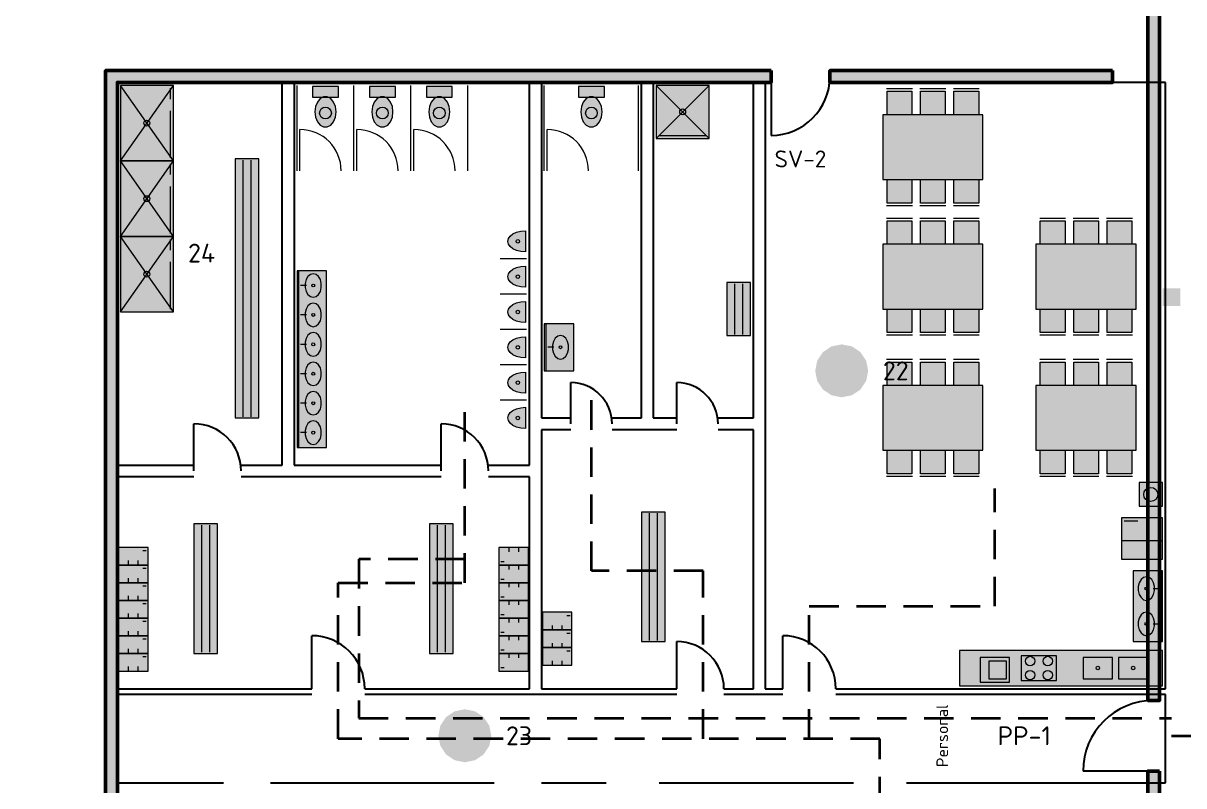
# Model space of a CAD drawing. Header units: millimetres. Extents: x 0 to 1189, y 0 to 841.
# Drawn here: x 137.5 to 236.1, y 596.8 to 661.5 of the extents above; entities that cross this region are included whole.
import ezdxf
from ezdxf.enums import TextEntityAlignment as Align

# ---------------------------------------------------------------- set-up
doc = ezdxf.new("R2010")
doc.units = ezdxf.units.MM
doc.linetypes.add('FLUJO-TRAZOS', pattern=[4, 2.5, -1.5])
doc.linetypes.add('IRAM-E-TRAZOS', pattern=[5, 4, -1])
for name, color, linetype, lineweight in [('A-ABERTURA', 7, 'CONTINUOUS', 25), ('A-COLUMNA', 7, 'CONTINUOUS', 50), ('A-EQUIPO-FINO', 8, 'CONTINUOUS', 13), ('A-EQUIPO-OCULTO', 8, 'IRAM-E-TRAZOS', 13), ('A-EQUIPO-RELLENO', 9, 'CONTINUOUS', 13), ('A-LOCAL', 7, 'CONTINUOUS', 25), ('A-MURO', 7, 'CONTINUOUS', 50), ('A-TEXTO', 7, 'CONTINUOUS', 18), ('F-PERSONAL', 6, 'FLUJO-TRAZOS', 35), ('S-INCENDIO', 1, 'CONTINUOUS', 25)]:
    doc.layers.add(name, color=color, linetype=linetype, lineweight=lineweight)
doc.layers.add('A-MOBILIARIO', color=8, linetype='CONTINUOUS', lineweight=18, true_color=0x50505a)
doc.styles.add('ISO3098', font='isocpeur.ttf')

msp = doc.modelspace()

# ---------------------------------------------------------------- hatches: boundary and pattern name
at = {"layer": 'A-COLUMNA', "true_color": 0x000000}
h = msp.add_hatch(color=7, dxfattribs=at)
h.dxf.hatch_style = 1
h.paths.add_polyline_path([(234.25, 637.5), (235.75, 637.5), (235.75, 639), (234.25, 639)])
at = {"layer": 'A-EQUIPO-RELLENO', "true_color": 0xc8e1fa}
h = msp.add_hatch(color=7, dxfattribs=at)
h.dxf.hatch_style = 1
h.paths.add_polyline_path([(150.25, 649.833), (150.25, 656.25), (145.75, 656.25), (145.75, 649.833)])
at = {"layer": 'A-EQUIPO-RELLENO', "true_color": 0xf8f8fc}
h = msp.add_hatch(color=7, dxfattribs=at)
h.dxf.hatch_style = 1
h.paths.add_polyline_path([(162.067, 655.25), (164.267, 655.25), (164.267, 656.15), (162.067, 656.15)])
h = msp.add_hatch(color=7, dxfattribs=at)
h.dxf.hatch_style = 1
h.paths.add_polyline_path([(166.9, 655.25), (169.1, 655.25), (169.1, 656.15), (166.9, 656.15)])
h = msp.add_hatch(color=7, dxfattribs=at)
h.dxf.hatch_style = 1
h.paths.add_polyline_path([(171.733, 655.25), (173.933, 655.25), (173.933, 656.15), (171.733, 656.15)])
h = msp.add_hatch(color=7, dxfattribs=at)
h.dxf.hatch_style = 1
h.paths.add_polyline_path([(184.65, 655.25), (186.85, 655.25), (186.85, 656.15), (184.65, 656.15)])
at = {"layer": 'A-EQUIPO-RELLENO', "true_color": 0xc8e1fa}
h = msp.add_hatch(color=7, dxfattribs=at)
h.dxf.hatch_style = 1
h.paths.add_polyline_path([(191.25, 651.75), (195.75, 651.75), (195.75, 656.25), (191.25, 656.25)])
at = {"layer": 'A-EQUIPO-RELLENO', "true_color": 0xd6e2f0}
h = msp.add_hatch(color=7, dxfattribs=at)
h.dxf.hatch_style = 1
h.paths.add_polyline_path([(210.867, 655.75), (212.967, 655.75), (212.967, 653.75), (210.867, 653.75)])
h = msp.add_hatch(color=7, dxfattribs=at)
h.dxf.hatch_style = 1
h.paths.add_polyline_path([(213.7, 655.75), (215.8, 655.75), (215.8, 653.75), (213.7, 653.75)])
h = msp.add_hatch(color=7, dxfattribs=at)
h.dxf.hatch_style = 1
h.paths.add_polyline_path([(216.533, 655.75), (218.633, 655.75), (218.633, 653.75), (216.533, 653.75)])
at = {"layer": 'A-EQUIPO-RELLENO', "true_color": 0xf8f8fc}
h = msp.add_hatch(color=7, dxfattribs=at)
h.dxf.hatch_style = 1
h.paths.add_polyline_path([(164.067, 654), (164.012, 654.445), (163.856, 654.836), (163.617, 655.126), (163.323, 655.28), (163.01, 655.28), (162.717, 655.126), (162.477, 654.836), (162.321, 654.445), (162.267, 654), (162.321, 653.555), (162.477, 653.164), (162.717, 652.874), (163.01, 652.72), (163.323, 652.72), (163.617, 652.874), (163.856, 653.164), (164.012, 653.555), (164.067, 654)])
h = msp.add_hatch(color=7, dxfattribs=at)
h.dxf.hatch_style = 1
h.paths.add_polyline_path([(168.9, 654), (168.846, 654.445), (168.689, 654.836), (168.45, 655.126), (168.156, 655.28), (167.844, 655.28), (167.55, 655.126), (167.311, 654.836), (167.154, 654.445), (167.1, 654), (167.154, 653.555), (167.311, 653.164), (167.55, 652.874), (167.844, 652.72), (168.156, 652.72), (168.45, 652.874), (168.689, 653.164), (168.846, 653.555), (168.9, 654)])
h = msp.add_hatch(color=7, dxfattribs=at)
h.dxf.hatch_style = 1
h.paths.add_polyline_path([(173.733, 654), (173.679, 654.445), (173.523, 654.836), (173.283, 655.126), (172.99, 655.28), (172.677, 655.28), (172.383, 655.126), (172.144, 654.836), (171.988, 654.445), (171.933, 654), (171.988, 653.555), (172.144, 653.164), (172.383, 652.874), (172.677, 652.72), (172.99, 652.72), (173.283, 652.874), (173.523, 653.164), (173.679, 653.555), (173.733, 654)])
h = msp.add_hatch(color=7, dxfattribs=at)
h.dxf.hatch_style = 1
h.paths.add_polyline_path([(186.65, 654), (186.596, 654.445), (186.439, 654.836), (186.2, 655.126), (185.906, 655.28), (185.594, 655.28), (185.3, 655.126), (185.061, 654.836), (184.904, 654.445), (184.85, 654), (184.904, 653.555), (185.061, 653.164), (185.3, 652.874), (185.594, 652.72), (185.906, 652.72), (186.2, 652.874), (186.439, 653.164), (186.596, 653.555), (186.65, 654)])
at = {"layer": 'A-EQUIPO-RELLENO', "true_color": 0xeedec0}
h = msp.add_hatch(color=7, dxfattribs=at)
h.dxf.hatch_style = 1
h.paths.add_polyline_path([(210.5, 648.25), (219, 648.25), (219, 653.75), (210.5, 653.75)])
at = {"layer": 'A-EQUIPO-RELLENO', "true_color": 0xc8e1fa}
h = msp.add_hatch(color=7, dxfattribs=at)
h.dxf.hatch_style = 1
h.paths.add_polyline_path([(150.25, 643.417), (150.25, 649.833), (145.75, 649.833), (145.75, 643.417)])
at = {"layer": 'A-EQUIPO-RELLENO', "true_color": 0xeedec0}
h = msp.add_hatch(color=7, dxfattribs=at)
h.dxf.hatch_style = 1
h.paths.add_polyline_path([(155.5, 650), (155.5, 628), (157.5, 628), (157.5, 650)])
at = {"layer": 'A-EQUIPO-RELLENO', "true_color": 0xd6e2f0}
h = msp.add_hatch(color=7, dxfattribs=at)
h.dxf.hatch_style = 1
h.paths.add_polyline_path([(212.967, 646.25), (210.867, 646.25), (210.867, 648.25), (212.967, 648.25)])
h = msp.add_hatch(color=7, dxfattribs=at)
h.dxf.hatch_style = 1
h.paths.add_polyline_path([(215.8, 646.25), (213.7, 646.25), (213.7, 648.25), (215.8, 648.25)])
h = msp.add_hatch(color=7, dxfattribs=at)
h.dxf.hatch_style = 1
h.paths.add_polyline_path([(218.633, 646.25), (216.533, 646.25), (216.533, 648.25), (218.633, 648.25)])
h = msp.add_hatch(color=7, dxfattribs=at)
h.dxf.hatch_style = 1
h.paths.add_polyline_path([(210.867, 644.75), (212.967, 644.75), (212.967, 642.75), (210.867, 642.75)])
h = msp.add_hatch(color=7, dxfattribs=at)
h.dxf.hatch_style = 1
h.paths.add_polyline_path([(213.7, 644.75), (215.8, 644.75), (215.8, 642.75), (213.7, 642.75)])
h = msp.add_hatch(color=7, dxfattribs=at)
h.dxf.hatch_style = 1
h.paths.add_polyline_path([(216.533, 644.75), (218.633, 644.75), (218.633, 642.75), (216.533, 642.75)])
h = msp.add_hatch(color=7, dxfattribs=at)
h.dxf.hatch_style = 1
h.paths.add_polyline_path([(223.867, 644.75), (225.967, 644.75), (225.967, 642.75), (223.867, 642.75)])
h = msp.add_hatch(color=7, dxfattribs=at)
h.dxf.hatch_style = 1
h.paths.add_polyline_path([(226.7, 644.75), (228.8, 644.75), (228.8, 642.75), (226.7, 642.75)])
h = msp.add_hatch(color=7, dxfattribs=at)
h.dxf.hatch_style = 1
h.paths.add_polyline_path([(229.533, 644.75), (231.633, 644.75), (231.633, 642.75), (229.533, 642.75)])
at = {"layer": 'A-EQUIPO-RELLENO', "true_color": 0xf8f8fc}
h = msp.add_hatch(color=7, dxfattribs=at)
h.dxf.hatch_style = 1
h.paths.add_polyline_path([(180.15, 642.1), (179.762, 642.131), (179.4, 642.221), (179.089, 642.364), (178.851, 642.55), (178.701, 642.767), (178.65, 643), (178.701, 643.233), (178.851, 643.45), (179.089, 643.636), (179.4, 643.779), (179.762, 643.869), (180.15, 643.9)])
at = {"layer": 'A-EQUIPO-RELLENO', "true_color": 0xc8e1fa}
h = msp.add_hatch(color=7, dxfattribs=at)
h.dxf.hatch_style = 1
h.paths.add_polyline_path([(150.25, 637), (150.25, 643.417), (145.75, 643.417), (145.75, 637)])
at = {"layer": 'A-EQUIPO-RELLENO', "true_color": 0xeedec0}
h = msp.add_hatch(color=7, dxfattribs=at)
h.dxf.hatch_style = 1
h.paths.add_polyline_path([(210.5, 637.25), (219, 637.25), (219, 642.75), (210.5, 642.75)])
h = msp.add_hatch(color=7, dxfattribs=at)
h.dxf.hatch_style = 1
h.paths.add_polyline_path([(223.5, 637.25), (232, 637.25), (232, 642.75), (223.5, 642.75)])
at = {"layer": 'A-EQUIPO-RELLENO', "true_color": 0xf8f8fc}
h = msp.add_hatch(color=7, dxfattribs=at)
h.dxf.hatch_style = 1
h.paths.add_polyline_path([(180.15, 639.1), (179.762, 639.131), (179.4, 639.221), (179.089, 639.364), (178.851, 639.55), (178.701, 639.767), (178.65, 640), (178.701, 640.233), (178.851, 640.45), (179.089, 640.636), (179.4, 640.779), (179.762, 640.869), (180.15, 640.9)])
h = msp.add_hatch(color=7, dxfattribs=at)
h.dxf.hatch_style = 1
h.paths.add_polyline_path([(163.25, 625.5), (163.25, 640.5), (160.75, 640.5), (160.75, 625.5)])
at = {"layer": 'A-EQUIPO-RELLENO', "true_color": 0xeedec0}
h = msp.add_hatch(color=7, dxfattribs=at)
h.dxf.hatch_style = 1
h.paths.add_polyline_path([(197.25, 639.5), (197.25, 635), (199.25, 635), (199.25, 639.5)])
at = {"layer": 'A-EQUIPO-RELLENO', "true_color": 0xf8f8fc}
h = msp.add_hatch(color=7, dxfattribs=at)
h.dxf.hatch_style = 1
h.paths.add_polyline_path([(180.15, 636.1), (179.762, 636.131), (179.4, 636.221), (179.089, 636.364), (178.851, 636.55), (178.701, 636.767), (178.65, 637), (178.701, 637.233), (178.851, 637.45), (179.089, 637.636), (179.4, 637.779), (179.762, 637.869), (180.15, 637.9)])
at = {"layer": 'A-EQUIPO-RELLENO', "true_color": 0xd6e2f0}
h = msp.add_hatch(color=7, dxfattribs=at)
h.dxf.hatch_style = 1
h.paths.add_polyline_path([(212.967, 635.25), (210.867, 635.25), (210.867, 637.25), (212.967, 637.25)])
h = msp.add_hatch(color=7, dxfattribs=at)
h.dxf.hatch_style = 1
h.paths.add_polyline_path([(215.8, 635.25), (213.7, 635.25), (213.7, 637.25), (215.8, 637.25)])
h = msp.add_hatch(color=7, dxfattribs=at)
h.dxf.hatch_style = 1
h.paths.add_polyline_path([(218.633, 635.25), (216.533, 635.25), (216.533, 637.25), (218.633, 637.25)])
h = msp.add_hatch(color=7, dxfattribs=at)
h.dxf.hatch_style = 1
h.paths.add_polyline_path([(225.967, 635.25), (223.867, 635.25), (223.867, 637.25), (225.967, 637.25)])
h = msp.add_hatch(color=7, dxfattribs=at)
h.dxf.hatch_style = 1
h.paths.add_polyline_path([(228.8, 635.25), (226.7, 635.25), (226.7, 637.25), (228.8, 637.25)])
h = msp.add_hatch(color=7, dxfattribs=at)
h.dxf.hatch_style = 1
h.paths.add_polyline_path([(231.633, 635.25), (229.533, 635.25), (229.533, 637.25), (231.633, 637.25)])
at = {"layer": 'A-EQUIPO-RELLENO', "true_color": 0xf8f8fc}
h = msp.add_hatch(color=7, dxfattribs=at)
h.dxf.hatch_style = 1
h.paths.add_polyline_path([(184.25, 632), (184.25, 636), (181.75, 636), (181.75, 632)])
h = msp.add_hatch(color=7, dxfattribs=at)
h.dxf.hatch_style = 1
h.paths.add_polyline_path([(180.15, 633.1), (179.762, 633.131), (179.4, 633.221), (179.089, 633.364), (178.851, 633.55), (178.701, 633.767), (178.65, 634), (178.701, 634.233), (178.851, 634.45), (179.089, 634.636), (179.4, 634.779), (179.762, 634.869), (180.15, 634.9)])
at = {"layer": 'A-EQUIPO-RELLENO', "true_color": 0xd6e2f0}
h = msp.add_hatch(color=7, dxfattribs=at)
h.dxf.hatch_style = 1
h.paths.add_polyline_path([(210.867, 632.75), (212.967, 632.75), (212.967, 630.75), (210.867, 630.75)])
h = msp.add_hatch(color=7, dxfattribs=at)
h.dxf.hatch_style = 1
h.paths.add_polyline_path([(213.7, 632.75), (215.8, 632.75), (215.8, 630.75), (213.7, 630.75)])
h = msp.add_hatch(color=7, dxfattribs=at)
h.dxf.hatch_style = 1
h.paths.add_polyline_path([(216.533, 632.75), (218.633, 632.75), (218.633, 630.75), (216.533, 630.75)])
h = msp.add_hatch(color=7, dxfattribs=at)
h.dxf.hatch_style = 1
h.paths.add_polyline_path([(223.867, 632.75), (225.967, 632.75), (225.967, 630.75), (223.867, 630.75)])
h = msp.add_hatch(color=7, dxfattribs=at)
h.dxf.hatch_style = 1
h.paths.add_polyline_path([(226.7, 632.75), (228.8, 632.75), (228.8, 630.75), (226.7, 630.75)])
h = msp.add_hatch(color=7, dxfattribs=at)
h.dxf.hatch_style = 1
h.paths.add_polyline_path([(229.533, 632.75), (231.633, 632.75), (231.633, 630.75), (229.533, 630.75)])
at = {"layer": 'A-EQUIPO-RELLENO', "true_color": 0xf8f8fc}
h = msp.add_hatch(color=7, dxfattribs=at)
h.dxf.hatch_style = 1
h.paths.add_polyline_path([(180.15, 630.1), (179.762, 630.131), (179.4, 630.221), (179.089, 630.364), (178.851, 630.55), (178.701, 630.767), (178.65, 631), (178.701, 631.233), (178.851, 631.45), (179.089, 631.636), (179.4, 631.779), (179.762, 631.869), (180.15, 631.9)])
at = {"layer": 'A-EQUIPO-RELLENO', "true_color": 0xeedec0}
h = msp.add_hatch(color=7, dxfattribs=at)
h.dxf.hatch_style = 1
h.paths.add_polyline_path([(210.5, 625.25), (219, 625.25), (219, 630.75), (210.5, 630.75)])
h = msp.add_hatch(color=7, dxfattribs=at)
h.dxf.hatch_style = 1
h.paths.add_polyline_path([(223.5, 625.25), (232, 625.25), (232, 630.75), (223.5, 630.75)])
at = {"layer": 'A-EQUIPO-RELLENO', "true_color": 0xf8f8fc}
h = msp.add_hatch(color=7, dxfattribs=at)
h.dxf.hatch_style = 1
h.paths.add_polyline_path([(180.15, 627.1), (179.762, 627.131), (179.4, 627.221), (179.089, 627.364), (178.851, 627.55), (178.701, 627.767), (178.65, 628), (178.701, 628.233), (178.851, 628.45), (179.089, 628.636), (179.4, 628.779), (179.762, 628.869), (180.15, 628.9)])
at = {"layer": 'A-EQUIPO-RELLENO', "true_color": 0xd6e2f0}
h = msp.add_hatch(color=7, dxfattribs=at)
h.dxf.hatch_style = 1
h.paths.add_polyline_path([(212.967, 623.25), (210.867, 623.25), (210.867, 625.25), (212.967, 625.25)])
h = msp.add_hatch(color=7, dxfattribs=at)
h.dxf.hatch_style = 1
h.paths.add_polyline_path([(215.8, 623.25), (213.7, 623.25), (213.7, 625.25), (215.8, 625.25)])
h = msp.add_hatch(color=7, dxfattribs=at)
h.dxf.hatch_style = 1
h.paths.add_polyline_path([(218.633, 623.25), (216.533, 623.25), (216.533, 625.25), (218.633, 625.25)])
h = msp.add_hatch(color=7, dxfattribs=at)
h.dxf.hatch_style = 1
h.paths.add_polyline_path([(225.967, 623.25), (223.867, 623.25), (223.867, 625.25), (225.967, 625.25)])
h = msp.add_hatch(color=7, dxfattribs=at)
h.dxf.hatch_style = 1
h.paths.add_polyline_path([(228.8, 623.25), (226.7, 623.25), (226.7, 625.25), (228.8, 625.25)])
h = msp.add_hatch(color=7, dxfattribs=at)
h.dxf.hatch_style = 1
h.paths.add_polyline_path([(231.633, 623.25), (229.533, 623.25), (229.533, 625.25), (231.633, 625.25)])
at = {"layer": 'A-EQUIPO-RELLENO', "true_color": 0xc8e1fa}
h = msp.add_hatch(color=7, dxfattribs=at)
h.dxf.hatch_style = 1
h.paths.add_polyline_path([(232.25, 622.5), (232.25, 620.5), (234.25, 620.5), (234.25, 622.5)])
at = {"layer": 'A-EQUIPO-RELLENO', "true_color": 0xeedec0}
h = msp.add_hatch(color=7, dxfattribs=at)
h.dxf.hatch_style = 1
h.paths.add_polyline_path([(190, 620), (190, 609), (192, 609), (192, 620)])
h = msp.add_hatch(color=7, dxfattribs=at)
h.dxf.hatch_style = 1
h.paths.add_polyline_path([(154, 608), (154, 619), (152, 619), (152, 608)])
h = msp.add_hatch(color=7, dxfattribs=at)
h.dxf.hatch_style = 1
h.paths.add_polyline_path([(172, 619), (172, 608), (174, 608), (174, 619)])
at = {"layer": 'A-EQUIPO-RELLENO', "true_color": 0xffffff}
h = msp.add_hatch(color=7, dxfattribs=at)
h.dxf.hatch_style = 1
h.paths.add_polyline_path([(230.75, 619.5), (230.75, 616), (234.25, 616), (234.25, 619.5)])
at = {"layer": 'A-EQUIPO-RELLENO', "true_color": 0xeeeeee}
h = msp.add_hatch(color=7, dxfattribs=at)
h.dxf.hatch_style = 1
h.paths.add_polyline_path([(148.1, 615.5), (148.1, 617), (145.6, 617), (145.6, 615.5)])
h = msp.add_hatch(color=7, dxfattribs=at)
h.dxf.hatch_style = 1
h.paths.add_polyline_path([(177.9, 617), (177.9, 615.5), (180.4, 615.5), (180.4, 617)])
h = msp.add_hatch(color=7, dxfattribs=at)
h.dxf.hatch_style = 1
h.paths.add_polyline_path([(148.1, 614), (148.1, 615.5), (145.6, 615.5), (145.6, 614)])
h = msp.add_hatch(color=7, dxfattribs=at)
h.dxf.hatch_style = 1
h.paths.add_polyline_path([(177.9, 615.5), (177.9, 614), (180.4, 614), (180.4, 615.5)])
at = {"layer": 'A-EQUIPO-RELLENO', "true_color": 0xf8f8fc}
h = msp.add_hatch(color=7, dxfattribs=at)
h.dxf.hatch_style = 1
h.paths.add_polyline_path([(231.75, 615), (231.75, 609), (234.25, 609), (234.25, 615)])
at = {"layer": 'A-EQUIPO-RELLENO', "true_color": 0xeeeeee}
h = msp.add_hatch(color=7, dxfattribs=at)
h.dxf.hatch_style = 1
h.paths.add_polyline_path([(148.1, 612.5), (148.1, 614), (145.6, 614), (145.6, 612.5)])
h = msp.add_hatch(color=7, dxfattribs=at)
h.dxf.hatch_style = 1
h.paths.add_polyline_path([(177.9, 614), (177.9, 612.5), (180.4, 612.5), (180.4, 614)])
h = msp.add_hatch(color=7, dxfattribs=at)
h.dxf.hatch_style = 1
h.paths.add_polyline_path([(148.1, 611), (148.1, 612.5), (145.6, 612.5), (145.6, 611)])
h = msp.add_hatch(color=7, dxfattribs=at)
h.dxf.hatch_style = 1
h.paths.add_polyline_path([(177.9, 612.5), (177.9, 611), (180.4, 611), (180.4, 612.5)])
h = msp.add_hatch(color=7, dxfattribs=at)
h.dxf.hatch_style = 1
h.paths.add_polyline_path([(184.1, 610), (184.1, 611.5), (181.6, 611.5), (181.6, 610)])
h = msp.add_hatch(color=7, dxfattribs=at)
h.dxf.hatch_style = 1
h.paths.add_polyline_path([(148.1, 609.5), (148.1, 611), (145.6, 611), (145.6, 609.5)])
h = msp.add_hatch(color=7, dxfattribs=at)
h.dxf.hatch_style = 1
h.paths.add_polyline_path([(177.9, 611), (177.9, 609.5), (180.4, 609.5), (180.4, 611)])
h = msp.add_hatch(color=7, dxfattribs=at)
h.dxf.hatch_style = 1
h.paths.add_polyline_path([(148.1, 608), (148.1, 609.5), (145.6, 609.5), (145.6, 608)])
h = msp.add_hatch(color=7, dxfattribs=at)
h.dxf.hatch_style = 1
h.paths.add_polyline_path([(177.9, 609.5), (177.9, 608), (180.4, 608), (180.4, 609.5)])
h = msp.add_hatch(color=7, dxfattribs=at)
h.dxf.hatch_style = 1
h.paths.add_polyline_path([(184.1, 608.5), (184.1, 610), (181.6, 610), (181.6, 608.5)])
h = msp.add_hatch(color=7, dxfattribs=at)
h.dxf.hatch_style = 1
h.paths.add_polyline_path([(184.1, 607), (184.1, 608.5), (181.6, 608.5), (181.6, 607)])
h = msp.add_hatch(color=7, dxfattribs=at)
h.dxf.hatch_style = 1
h.paths.add_polyline_path([(234.25, 608.25), (217, 608.25), (217, 605.25), (234.25, 605.25)])
h = msp.add_hatch(color=7, dxfattribs=at)
h.dxf.hatch_style = 1
h.paths.add_polyline_path([(148.1, 606.5), (148.1, 608), (145.6, 608), (145.6, 606.5)])
h = msp.add_hatch(color=7, dxfattribs=at)
h.dxf.hatch_style = 1
h.paths.add_polyline_path([(177.9, 608), (177.9, 606.5), (180.4, 606.5), (180.4, 608)])
at = {"layer": 'A-MURO', "true_color": 0x464646}
h = msp.add_hatch(color=7, dxfattribs=at)
h.dxf.hatch_style = 1
h.paths.add_polyline_path([(237.5, 704), (237.5, 703), (234, 703), (234, 604), (233, 604), (233, 704)])
h = msp.add_hatch(color=7, dxfattribs=at)
h.dxf.hatch_style = 1
h.paths.add_polyline_path([(201, 657.5), (201, 656.5), (145.5, 656.5), (145.5, 577.5), (162, 577.5), (162, 576.5), (144.5, 576.5), (144.5, 657.5)])
h = msp.add_hatch(color=7, dxfattribs=at)
h.dxf.hatch_style = 1
h.paths.add_polyline_path([(230, 657.5), (230, 656.5), (206, 656.5), (206, 657.5)])
h = msp.add_hatch(color=7, dxfattribs=at)
h.dxf.hatch_style = 1
h.paths.add_polyline_path([(234, 598), (234, 575.5), (233, 575.5), (233, 598)])
at = {"layer": 'S-INCENDIO', "true_color": 0xd20000}
h = msp.add_hatch(color=7, dxfattribs=at)
h.dxf.hatch_style = 1
h.paths.add_polyline_path([(150.25, 642), (150.079, 642.861), (149.591, 643.591), (148.861, 644.079), (148, 644.25), (147.139, 644.079), (146.409, 643.591), (145.921, 642.861), (145.75, 642), (145.921, 641.139), (146.409, 640.409), (147.139, 639.921), (148, 639.75), (148.861, 639.921), (149.591, 640.409), (150.079, 641.139)])
h = msp.add_hatch(color=7, dxfattribs=at)
h.dxf.hatch_style = 1
h.paths.add_polyline_path([(209.25, 632), (209.079, 632.861), (208.591, 633.591), (207.861, 634.079), (207, 634.25), (206.139, 634.079), (205.409, 633.591), (204.921, 632.861), (204.75, 632), (204.921, 631.139), (205.409, 630.409), (206.139, 629.921), (207, 629.75), (207.861, 629.921), (208.591, 630.409), (209.079, 631.139)])
h = msp.add_hatch(color=7, dxfattribs=at)
h.dxf.hatch_style = 1
h.paths.add_polyline_path([(177.25, 601), (177.079, 601.861), (176.591, 602.591), (175.861, 603.079), (175, 603.25), (174.139, 603.079), (173.409, 602.591), (172.921, 601.861), (172.75, 601), (172.921, 600.139), (173.409, 599.409), (174.139, 598.921), (175, 598.75), (175.861, 598.921), (176.591, 599.409), (177.079, 600.139)])

# ---------------------------------------------------------------- linework, layer by layer
at = {"layer": 'A-ABERTURA'}
for p, q in [((201, 657), (201, 652)), ((184, 627.5), (184, 631)), ((193, 627.5), (193, 631)), ((152, 623.5), (152, 627.5)), ((173, 623.5), (173, 627.5)), ((162, 605), (162, 609.5)), ((202, 605), (202, 609.5)), ((193, 605), (193, 609)), ((233.5, 598), (227.5, 598))]:
    msp.add_line(p, q, dxfattribs=at)
for centre, radius, start, end in [((201, 657), 5, 270, 360), ((184, 627.5), 3.5, 0, 90), ((193, 627.5), 3.5, 0, 90), ((152, 623.5), 4, 0, 90), ((173, 623.5), 4, 0, 90), ((162, 605), 4.5, 0, 90), ((202, 605), 4.5, 0, 90), ((193, 605), 4, 0, 90), ((233.5, 598), 6, 90, 180)]:
    msp.add_arc(centre, radius, start, end, dxfattribs=at)
at = {"layer": 'A-EQUIPO-FINO'}
for p, q in [((150.25, 649.833), (145.75, 656.25)), ((145.75, 649.833), (150.25, 656.25)), ((191.25, 651.75), (195.75, 656.25)), ((191.25, 656.25), (195.75, 651.75)), ((161, 649), (161, 652.5)), ((165.833, 649), (165.833, 652.5)), ((170.667, 649), (170.667, 652.5)), ((182, 649), (182, 652.5)), ((150.25, 643.417), (145.75, 649.833)), ((145.75, 643.417), (150.25, 649.833)), ((156.16, 649.9), (156.16, 628.1)), ((156.82, 649.9), (156.82, 628.1)), ((150.25, 637), (145.75, 643.417)), ((145.75, 637), (150.25, 643.417)), ((160.9, 625.5), (160.9, 640.5)), ((161.55, 639.25), (161.05, 639.25)), ((197.91, 639.4), (197.91, 635.1)), ((198.57, 639.4), (198.57, 635.1)), ((161.55, 636.75), (161.05, 636.75)), ((181.9, 632), (181.9, 636)), ((161.55, 634.25), (161.05, 634.25)), ((182.55, 634), (182.05, 634)), ((161.55, 631.75), (161.05, 631.75)), ((161.55, 629.25), (161.05, 629.25)), ((161.55, 626.75), (161.05, 626.75)), ((190.66, 619.9), (190.66, 609.1)), ((191.32, 619.9), (191.32, 609.1)), ((152.68, 608.1), (152.68, 618.9)), ((153.34, 608.1), (153.34, 618.9)), ((172.66, 618.9), (172.66, 608.1)), ((173.32, 618.9), (173.32, 608.1)), ((231, 619.25), (232.15, 619.25)), ((178.733, 617), (178.733, 616.625)), ((179.567, 617), (179.567, 616.625)), ((230.75, 617.575), (234.25, 617.575)), ((147.95, 616.7), (147.65, 616.7)), ((146.433, 615.5), (146.433, 615.875)), ((147.267, 615.5), (147.267, 615.875)), ((147.95, 615.2), (147.65, 615.2)), ((178.05, 615.8), (178.35, 615.8)), ((178.733, 615.5), (178.733, 615.125)), ((179.567, 615.5), (179.567, 615.125)), ((234.1, 615), (234.1, 609)), ((146.433, 614), (146.433, 614.375)), ((147.267, 614), (147.267, 614.375)), ((178.05, 614.3), (178.35, 614.3)), ((178.733, 614), (178.733, 613.625)), ((179.567, 614), (179.567, 613.625)), ((147.95, 613.7), (147.65, 613.7)), ((233.45, 613.5), (233.95, 613.5)), ((146.433, 612.5), (146.433, 612.875)), ((147.267, 612.5), (147.267, 612.875)), ((147.95, 612.2), (147.65, 612.2)), ((178.05, 612.8), (178.35, 612.8)), ((178.733, 612.5), (178.733, 612.125)), ((179.567, 612.5), (179.567, 612.125)), ((146.433, 611), (146.433, 611.375)), ((147.267, 611), (147.267, 611.375)), ((178.05, 611.3), (178.35, 611.3)), ((183.95, 611.2), (183.65, 611.2)), ((147.95, 610.7), (147.65, 610.7)), ((178.733, 611), (178.733, 610.625)), ((179.567, 611), (179.567, 610.625)), ((182.433, 610), (182.433, 610.375)), ((183.267, 610), (183.267, 610.375)), ((233.45, 610.5), (233.95, 610.5)), ((146.433, 609.5), (146.433, 609.875)), ((147.267, 609.5), (147.267, 609.875)), ((147.95, 609.2), (147.65, 609.2)), ((178.05, 609.8), (178.35, 609.8)), ((178.733, 609.5), (178.733, 609.125)), ((179.567, 609.5), (179.567, 609.125)), ((183.95, 609.7), (183.65, 609.7)), ((146.433, 608), (146.433, 608.375)), ((147.267, 608), (147.267, 608.375)), ((178.05, 608.3), (178.35, 608.3)), ((182.433, 608.5), (182.433, 608.875)), ((183.267, 608.5), (183.267, 608.875)), ((183.95, 608.2), (183.65, 608.2)), ((147.95, 607.7), (147.65, 607.7)), ((178.733, 608), (178.733, 607.625)), ((179.567, 608), (179.567, 607.625)), ((182.433, 607), (182.433, 607.375)), ((183.267, 607), (183.267, 607.375)), ((146.433, 606.5), (146.433, 606.875)), ((147.267, 606.5), (147.267, 606.875)), ((178.05, 606.8), (178.35, 606.8))]:
    msp.add_line(p, q, dxfattribs=at)
msp.add_lwpolyline([(221, 607.35), (219.5, 607.35), (219.5, 605.85), (221, 605.85)], close=True, dxfattribs=at)
for centre, radius in [((163.167, 653.9), 0.5), ((168, 653.9), 0.5), ((172.833, 653.9), 0.5), ((185.75, 653.9), 0.5), ((193.5, 654), 0.25), ((148, 653.042), 0.25), ((148, 646.625), 0.25), ((179.5, 643), 0.15), ((148, 640.208), 0.25), ((179.5, 640), 0.15), ((162.125, 639.25), 0.125), ((162.125, 636.75), 0.125), ((179.5, 637), 0.15), ((162.125, 634.25), 0.125), ((179.5, 634), 0.15), ((183.125, 634), 0.125), ((162.125, 631.75), 0.125), ((179.5, 631), 0.15), ((162.125, 629.25), 0.125), ((179.5, 628), 0.15), ((162.125, 626.75), 0.125), ((233.25, 621.5), 0.6), ((232.875, 613.5), 0.125), ((232.875, 610.5), 0.125), ((223, 607.35), 0.4), ((224.5, 607.35), 0.4), ((223, 606.15), 0.4), ((224.5, 606.15), 0.4), ((228.75, 606.75), 0.15), ((231.75, 606.75), 0.15)]:
    msp.add_circle(centre, radius, dxfattribs=at)
for centre in [(161, 649), (165.833, 649), (170.667, 649), (182, 649)]:
    msp.add_arc(centre, 3.5, 0, 90, dxfattribs=at)
at = {"layer": 'A-EQUIPO-OCULTO'}
for p, q in [((150, 650.083), (150, 656)), ((191.5, 652), (195.5, 652)), ((150, 643.667), (150, 649.583)), ((150, 637.25), (150, 643.167))]:
    msp.add_line(p, q, dxfattribs=at)
at = {"layer": 'A-LOCAL'}
for p, q in [((159.5, 656.5), (145.5, 656.5)), ((145.5, 656.5), (145.5, 624)), ((159.5, 624), (159.5, 656.5)), ((180.5, 656.5), (160.5, 656.5)), ((160.5, 656.5), (160.5, 624)), ((180.5, 624), (180.5, 656.5)), ((190, 656.5), (181.5, 656.5)), ((181.5, 656.5), (181.5, 628)), ((190, 628), (190, 656.5)), ((199.5, 656.5), (191, 656.5)), ((191, 656.5), (191, 628)), ((199.5, 628), (199.5, 656.5)), ((201, 656.5), (200.5, 656.5)), ((200.5, 656.5), (200.5, 605)), ((234.5, 656.5), (206, 656.5)), ((234.5, 605), (234.5, 656.5)), ((181.5, 628), (184, 628)), ((187.5, 628), (190, 628)), ((191, 628), (193, 628)), ((196.5, 628), (199.5, 628)), ((184, 627), (181.5, 627)), ((181.5, 627), (181.5, 605)), ((193, 627), (187.5, 627)), ((199.5, 627), (196.5, 627)), ((199.5, 605), (199.5, 627)), ((145.5, 624), (152, 624)), ((156, 624), (159.5, 624)), ((160.5, 624), (173, 624)), ((177, 624), (180.5, 624)), ((152, 623), (145.5, 623)), ((145.5, 623), (145.5, 605)), ((173, 623), (156, 623)), ((180.5, 623), (177, 623)), ((180.5, 605), (180.5, 623)), ((145.5, 605), (162, 605)), ((162, 604.5), (145.5, 604.5)), ((145.5, 604.5), (145.5, 597)), ((166.5, 605), (180.5, 605)), ((193, 604.5), (166.5, 604.5)), ((181.5, 605), (193, 605)), ((197, 605), (199.5, 605)), ((202, 604.5), (197, 604.5)), ((200.5, 605), (202, 605)), ((206.5, 605), (234.5, 605)), ((234.5, 604.5), (206.5, 604.5)), ((234.5, 597), (234.5, 604.5)), ((145.5, 597), (154.5, 597)), ((158.5, 597), (177.5, 597)), ((181.5, 597), (187, 597)), ((191.5, 597), (208, 597)), ((212.5, 597), (234.5, 597))]:
    msp.add_line(p, q, dxfattribs=at)
at = {"layer": 'A-MOBILIARIO'}
for p, q in [((160.75, 649), (160.75, 656.25)), ((165.583, 649), (165.583, 656.25)), ((165.583, 649), (165.583, 656.25)), ((170.417, 649), (170.417, 656.25)), ((170.417, 649), (170.417, 656.25)), ((175.25, 649), (175.25, 656.25)), ((181.75, 649), (181.75, 656.25)), ((189.75, 649), (189.75, 656.25)), ((213.017, 655.95), (210.817, 655.95)), ((215.85, 655.95), (213.65, 655.95)), ((218.683, 655.95), (216.483, 655.95)), ((210.817, 646.05), (213.017, 646.05)), ((213.65, 646.05), (215.85, 646.05)), ((216.483, 646.05), (218.683, 646.05)), ((213.017, 644.95), (210.817, 644.95)), ((215.85, 644.95), (213.65, 644.95)), ((218.683, 644.95), (216.483, 644.95)), ((226.017, 644.95), (223.817, 644.95)), ((228.85, 644.95), (226.65, 644.95)), ((231.683, 644.95), (229.483, 644.95)), ((180.25, 641.5), (178, 641.5)), ((180.25, 638.5), (178, 638.5)), ((180.25, 635.5), (178, 635.5)), ((210.817, 635.05), (213.017, 635.05)), ((213.65, 635.05), (215.85, 635.05)), ((216.483, 635.05), (218.683, 635.05)), ((223.817, 635.05), (226.017, 635.05)), ((226.65, 635.05), (228.85, 635.05)), ((229.483, 635.05), (231.683, 635.05)), ((213.017, 632.95), (210.817, 632.95)), ((215.85, 632.95), (213.65, 632.95)), ((218.683, 632.95), (216.483, 632.95)), ((226.017, 632.95), (223.817, 632.95)), ((228.85, 632.95), (226.65, 632.95)), ((231.683, 632.95), (229.483, 632.95)), ((180.25, 632.5), (178, 632.5)), ((180.25, 629.5), (178, 629.5)), ((210.817, 623.05), (213.017, 623.05)), ((213.65, 623.05), (215.85, 623.05)), ((216.483, 623.05), (218.683, 623.05)), ((223.817, 623.05), (226.017, 623.05)), ((226.65, 623.05), (228.85, 623.05)), ((229.483, 623.05), (231.683, 623.05))]:
    msp.add_line(p, q, dxfattribs=at)
for points in [[(150.25, 649.833), (150.25, 656.25), (145.75, 656.25), (145.75, 649.833)], [(162.067, 655.25), (164.267, 655.25), (164.267, 656.15), (162.067, 656.15)], [(166.9, 655.25), (169.1, 655.25), (169.1, 656.15), (166.9, 656.15)], [(171.733, 655.25), (173.933, 655.25), (173.933, 656.15), (171.733, 656.15)], [(184.65, 655.25), (186.85, 655.25), (186.85, 656.15), (184.65, 656.15)], [(191.25, 651.75), (195.75, 651.75), (195.75, 656.25), (191.25, 656.25)], [(210.867, 655.75), (212.967, 655.75), (212.967, 653.75), (210.867, 653.75)], [(213.7, 655.75), (215.8, 655.75), (215.8, 653.75), (213.7, 653.75)], [(216.533, 655.75), (218.633, 655.75), (218.633, 653.75), (216.533, 653.75)], [(164.067, 654), (164.012, 654.445), (163.856, 654.836), (163.617, 655.126), (163.323, 655.28), (163.01, 655.28), (162.717, 655.126), (162.477, 654.836), (162.321, 654.445), (162.267, 654), (162.321, 653.555), (162.477, 653.164), (162.717, 652.874), (163.01, 652.72), (163.323, 652.72), (163.617, 652.874), (163.856, 653.164), (164.012, 653.555), (164.067, 654)], [(168.9, 654), (168.846, 654.445), (168.689, 654.836), (168.45, 655.126), (168.156, 655.28), (167.844, 655.28), (167.55, 655.126), (167.311, 654.836), (167.154, 654.445), (167.1, 654), (167.154, 653.555), (167.311, 653.164), (167.55, 652.874), (167.844, 652.72), (168.156, 652.72), (168.45, 652.874), (168.689, 653.164), (168.846, 653.555), (168.9, 654)], [(173.733, 654), (173.679, 654.445), (173.523, 654.836), (173.283, 655.126), (172.99, 655.28), (172.677, 655.28), (172.383, 655.126), (172.144, 654.836), (171.988, 654.445), (171.933, 654), (171.988, 653.555), (172.144, 653.164), (172.383, 652.874), (172.677, 652.72), (172.99, 652.72), (173.283, 652.874), (173.523, 653.164), (173.679, 653.555), (173.733, 654)], [(186.65, 654), (186.596, 654.445), (186.439, 654.836), (186.2, 655.126), (185.906, 655.28), (185.594, 655.28), (185.3, 655.126), (185.061, 654.836), (184.904, 654.445), (184.85, 654), (184.904, 653.555), (185.061, 653.164), (185.3, 652.874), (185.594, 652.72), (185.906, 652.72), (186.2, 652.874), (186.439, 653.164), (186.596, 653.555), (186.65, 654)], [(210.5, 648.25), (219, 648.25), (219, 653.75), (210.5, 653.75)], [(150.25, 643.417), (150.25, 649.833), (145.75, 649.833), (145.75, 643.417)], [(155.5, 650), (155.5, 628), (157.5, 628), (157.5, 650)], [(212.967, 646.25), (210.867, 646.25), (210.867, 648.25), (212.967, 648.25)], [(215.8, 646.25), (213.7, 646.25), (213.7, 648.25), (215.8, 648.25)], [(218.633, 646.25), (216.533, 646.25), (216.533, 648.25), (218.633, 648.25)], [(210.867, 644.75), (212.967, 644.75), (212.967, 642.75), (210.867, 642.75)], [(213.7, 644.75), (215.8, 644.75), (215.8, 642.75), (213.7, 642.75)], [(216.533, 644.75), (218.633, 644.75), (218.633, 642.75), (216.533, 642.75)], [(223.867, 644.75), (225.967, 644.75), (225.967, 642.75), (223.867, 642.75)], [(226.7, 644.75), (228.8, 644.75), (228.8, 642.75), (226.7, 642.75)], [(229.533, 644.75), (231.633, 644.75), (231.633, 642.75), (229.533, 642.75)], [(180.15, 642.1), (179.762, 642.131), (179.4, 642.221), (179.089, 642.364), (178.851, 642.55), (178.701, 642.767), (178.65, 643), (178.701, 643.233), (178.851, 643.45), (179.089, 643.636), (179.4, 643.779), (179.762, 643.869), (180.15, 643.9)], [(150.25, 637), (150.25, 643.417), (145.75, 643.417), (145.75, 637)], [(210.5, 637.25), (219, 637.25), (219, 642.75), (210.5, 642.75)], [(223.5, 637.25), (232, 637.25), (232, 642.75), (223.5, 642.75)], [(180.15, 639.1), (179.762, 639.131), (179.4, 639.221), (179.089, 639.364), (178.851, 639.55), (178.701, 639.767), (178.65, 640), (178.701, 640.233), (178.851, 640.45), (179.089, 640.636), (179.4, 640.779), (179.762, 640.869), (180.15, 640.9)], [(163.25, 625.5), (163.25, 640.5), (160.75, 640.5), (160.75, 625.5)], [(162.125, 640.25), (161.886, 640.19), (161.675, 640.016), (161.519, 639.75), (161.436, 639.424), (161.436, 639.076), (161.519, 638.75), (161.675, 638.484), (161.886, 638.31), (162.125, 638.25), (162.364, 638.31), (162.575, 638.484), (162.731, 638.75), (162.814, 639.076), (162.814, 639.424), (162.731, 639.75), (162.575, 640.016), (162.364, 640.19), (162.125, 640.25)], [(197.25, 639.5), (197.25, 635), (199.25, 635), (199.25, 639.5)], [(162.125, 637.75), (161.886, 637.69), (161.675, 637.516), (161.519, 637.25), (161.436, 636.924), (161.436, 636.576), (161.519, 636.25), (161.675, 635.984), (161.886, 635.81), (162.125, 635.75), (162.364, 635.81), (162.575, 635.984), (162.731, 636.25), (162.814, 636.576), (162.814, 636.924), (162.731, 637.25), (162.575, 637.516), (162.364, 637.69), (162.125, 637.75)], [(180.15, 636.1), (179.762, 636.131), (179.4, 636.221), (179.089, 636.364), (178.851, 636.55), (178.701, 636.767), (178.65, 637), (178.701, 637.233), (178.851, 637.45), (179.089, 637.636), (179.4, 637.779), (179.762, 637.869), (180.15, 637.9)], [(212.967, 635.25), (210.867, 635.25), (210.867, 637.25), (212.967, 637.25)], [(215.8, 635.25), (213.7, 635.25), (213.7, 637.25), (215.8, 637.25)], [(218.633, 635.25), (216.533, 635.25), (216.533, 637.25), (218.633, 637.25)], [(225.967, 635.25), (223.867, 635.25), (223.867, 637.25), (225.967, 637.25)], [(228.8, 635.25), (226.7, 635.25), (226.7, 637.25), (228.8, 637.25)], [(231.633, 635.25), (229.533, 635.25), (229.533, 637.25), (231.633, 637.25)], [(184.25, 632), (184.25, 636), (181.75, 636), (181.75, 632)], [(162.125, 635.25), (161.886, 635.19), (161.675, 635.016), (161.519, 634.75), (161.436, 634.424), (161.436, 634.076), (161.519, 633.75), (161.675, 633.484), (161.886, 633.31), (162.125, 633.25), (162.364, 633.31), (162.575, 633.484), (162.731, 633.75), (162.814, 634.076), (162.814, 634.424), (162.731, 634.75), (162.575, 635.016), (162.364, 635.19), (162.125, 635.25)], [(180.15, 633.1), (179.762, 633.131), (179.4, 633.221), (179.089, 633.364), (178.851, 633.55), (178.701, 633.767), (178.65, 634), (178.701, 634.233), (178.851, 634.45), (179.089, 634.636), (179.4, 634.779), (179.762, 634.869), (180.15, 634.9)], [(183.125, 635), (182.886, 634.94), (182.675, 634.766), (182.519, 634.5), (182.436, 634.174), (182.436, 633.826), (182.519, 633.5), (182.675, 633.234), (182.886, 633.06), (183.125, 633), (183.364, 633.06), (183.575, 633.234), (183.731, 633.5), (183.814, 633.826), (183.814, 634.174), (183.731, 634.5), (183.575, 634.766), (183.364, 634.94), (183.125, 635)], [(162.125, 632.75), (161.886, 632.69), (161.675, 632.516), (161.519, 632.25), (161.436, 631.924), (161.436, 631.576), (161.519, 631.25), (161.675, 630.984), (161.886, 630.81), (162.125, 630.75), (162.364, 630.81), (162.575, 630.984), (162.731, 631.25), (162.814, 631.576), (162.814, 631.924), (162.731, 632.25), (162.575, 632.516), (162.364, 632.69), (162.125, 632.75)], [(210.867, 632.75), (212.967, 632.75), (212.967, 630.75), (210.867, 630.75)], [(213.7, 632.75), (215.8, 632.75), (215.8, 630.75), (213.7, 630.75)], [(216.533, 632.75), (218.633, 632.75), (218.633, 630.75), (216.533, 630.75)], [(223.867, 632.75), (225.967, 632.75), (225.967, 630.75), (223.867, 630.75)], [(226.7, 632.75), (228.8, 632.75), (228.8, 630.75), (226.7, 630.75)], [(229.533, 632.75), (231.633, 632.75), (231.633, 630.75), (229.533, 630.75)], [(180.15, 630.1), (179.762, 630.131), (179.4, 630.221), (179.089, 630.364), (178.851, 630.55), (178.701, 630.767), (178.65, 631), (178.701, 631.233), (178.851, 631.45), (179.089, 631.636), (179.4, 631.779), (179.762, 631.869), (180.15, 631.9)], [(210.5, 625.25), (219, 625.25), (219, 630.75), (210.5, 630.75)], [(223.5, 625.25), (232, 625.25), (232, 630.75), (223.5, 630.75)], [(162.125, 630.25), (161.886, 630.19), (161.675, 630.016), (161.519, 629.75), (161.436, 629.424), (161.436, 629.076), (161.519, 628.75), (161.675, 628.484), (161.886, 628.31), (162.125, 628.25), (162.364, 628.31), (162.575, 628.484), (162.731, 628.75), (162.814, 629.076), (162.814, 629.424), (162.731, 629.75), (162.575, 630.016), (162.364, 630.19), (162.125, 630.25)], [(180.15, 627.1), (179.762, 627.131), (179.4, 627.221), (179.089, 627.364), (178.851, 627.55), (178.701, 627.767), (178.65, 628), (178.701, 628.233), (178.851, 628.45), (179.089, 628.636), (179.4, 628.779), (179.762, 628.869), (180.15, 628.9)], [(162.125, 627.75), (161.886, 627.69), (161.675, 627.516), (161.519, 627.25), (161.436, 626.924), (161.436, 626.576), (161.519, 626.25), (161.675, 625.984), (161.886, 625.81), (162.125, 625.75), (162.364, 625.81), (162.575, 625.984), (162.731, 626.25), (162.814, 626.576), (162.814, 626.924), (162.731, 627.25), (162.575, 627.516), (162.364, 627.69), (162.125, 627.75)], [(212.967, 623.25), (210.867, 623.25), (210.867, 625.25), (212.967, 625.25)], [(215.8, 623.25), (213.7, 623.25), (213.7, 625.25), (215.8, 625.25)], [(218.633, 623.25), (216.533, 623.25), (216.533, 625.25), (218.633, 625.25)], [(225.967, 623.25), (223.867, 623.25), (223.867, 625.25), (225.967, 625.25)], [(228.8, 623.25), (226.7, 623.25), (226.7, 625.25), (228.8, 625.25)], [(231.633, 623.25), (229.533, 623.25), (229.533, 625.25), (231.633, 625.25)], [(232.25, 622.5), (232.25, 620.5), (234.25, 620.5), (234.25, 622.5)], [(190, 620), (190, 609), (192, 609), (192, 620)], [(154, 608), (154, 619), (152, 619), (152, 608)], [(172, 619), (172, 608), (174, 608), (174, 619)], [(230.75, 619.5), (230.75, 616), (234.25, 616), (234.25, 619.5)], [(148.1, 615.5), (148.1, 617), (145.6, 617), (145.6, 615.5)], [(177.9, 617), (177.9, 615.5), (180.4, 615.5), (180.4, 617)], [(148.1, 614), (148.1, 615.5), (145.6, 615.5), (145.6, 614)], [(177.9, 615.5), (177.9, 614), (180.4, 614), (180.4, 615.5)], [(231.75, 615), (231.75, 609), (234.25, 609), (234.25, 615)], [(148.1, 612.5), (148.1, 614), (145.6, 614), (145.6, 612.5)], [(177.9, 614), (177.9, 612.5), (180.4, 612.5), (180.4, 614)], [(232.875, 612.5), (233.114, 612.56), (233.325, 612.734), (233.481, 613), (233.564, 613.326), (233.564, 613.674), (233.481, 614), (233.325, 614.266), (233.114, 614.44), (232.875, 614.5), (232.636, 614.44), (232.425, 614.266), (232.269, 614), (232.186, 613.674), (232.186, 613.326), (232.269, 613), (232.425, 612.734), (232.636, 612.56), (232.875, 612.5)], [(148.1, 611), (148.1, 612.5), (145.6, 612.5), (145.6, 611)], [(177.9, 612.5), (177.9, 611), (180.4, 611), (180.4, 612.5)], [(184.1, 610), (184.1, 611.5), (181.6, 611.5), (181.6, 610)], [(232.875, 609.5), (233.114, 609.56), (233.325, 609.734), (233.481, 610), (233.564, 610.326), (233.564, 610.674), (233.481, 611), (233.325, 611.266), (233.114, 611.44), (232.875, 611.5), (232.636, 611.44), (232.425, 611.266), (232.269, 611), (232.186, 610.674), (232.186, 610.326), (232.269, 610), (232.425, 609.734), (232.636, 609.56), (232.875, 609.5)], [(148.1, 609.5), (148.1, 611), (145.6, 611), (145.6, 609.5)], [(177.9, 611), (177.9, 609.5), (180.4, 609.5), (180.4, 611)], [(148.1, 608), (148.1, 609.5), (145.6, 609.5), (145.6, 608)], [(177.9, 609.5), (177.9, 608), (180.4, 608), (180.4, 609.5)], [(184.1, 608.5), (184.1, 610), (181.6, 610), (181.6, 608.5)], [(184.1, 607), (184.1, 608.5), (181.6, 608.5), (181.6, 607)], [(234.25, 608.25), (217, 608.25), (217, 605.25), (234.25, 605.25)], [(148.1, 606.5), (148.1, 608), (145.6, 608), (145.6, 606.5)], [(177.9, 608), (177.9, 606.5), (180.4, 606.5), (180.4, 608)], [(221.25, 607.65), (218.75, 607.65), (218.75, 605.55), (221.25, 605.55)], [(225.25, 607.8), (222.25, 607.8), (222.25, 605.7), (225.25, 605.7)], [(230, 607.65), (227.5, 607.65), (227.5, 605.85), (230, 605.85)], [(233, 607.65), (230.5, 607.65), (230.5, 605.85), (233, 605.85)]]:
    msp.add_lwpolyline(points, close=True, dxfattribs=at)
at = {"layer": 'A-MURO'}
for points in [[(237.5, 704), (237.5, 703), (234, 703), (234, 604), (233, 604), (233, 704)], [(201, 657.5), (201, 656.5), (145.5, 656.5), (145.5, 577.5), (162, 577.5), (162, 576.5), (144.5, 576.5), (144.5, 657.5)], [(230, 657.5), (230, 656.5), (206, 656.5), (206, 657.5)], [(234, 598), (234, 575.5), (233, 575.5), (233, 598)]]:
    msp.add_lwpolyline(points, close=True, dxfattribs=at)
at = {"layer": 'F-PERSONAL'}
for points in [[(195.25, 600.75), (195.25, 615), (185.75, 615), (185.75, 630)], [(137.5, 172), (137.5, 564.5), (218, 564.5), (218, 577), (218, 587), (210.25, 587), (210.25, 600.75), (164.25, 600.75), (164.25, 614), (175, 614), (175, 629.5)], [(204.25, 600.75), (204.25, 612), (220, 612), (220, 622)], [(175, 616), (166, 616), (166, 602.5), (235, 602.5)], [(235, 601), (415, 601)]]:
    msp.add_lwpolyline(points, dxfattribs=at)

# ---------------------------------------------------------------- texts
at = {"layer": 'A-TEXTO', "style": 'ISO3098'}
for s, height, p in [('SV-2', 1.44, (203.5, 650)), ('PP-1', 1.6, (222.5, 601))]:
    msp.add_text(s, height=height, dxfattribs=at).set_placement(p, align=Align.MIDDLE_CENTER)
msp.add_text('Personal', height=0.992, rotation=90, dxfattribs=at).set_placement((215.54, 601), align=Align.MIDDLE_CENTER)
at = {"layer": 'S-INCENDIO', "style": 'ISO3098'}
for s, p in [('24', (151.5, 642)), ('22', (210.5, 632)), ('23', (178.5, 601))]:
    msp.add_text(s, height=1.6, dxfattribs=at).set_placement(p, align=Align.MIDDLE_LEFT)

doc.saveas('drawing.dxf')
